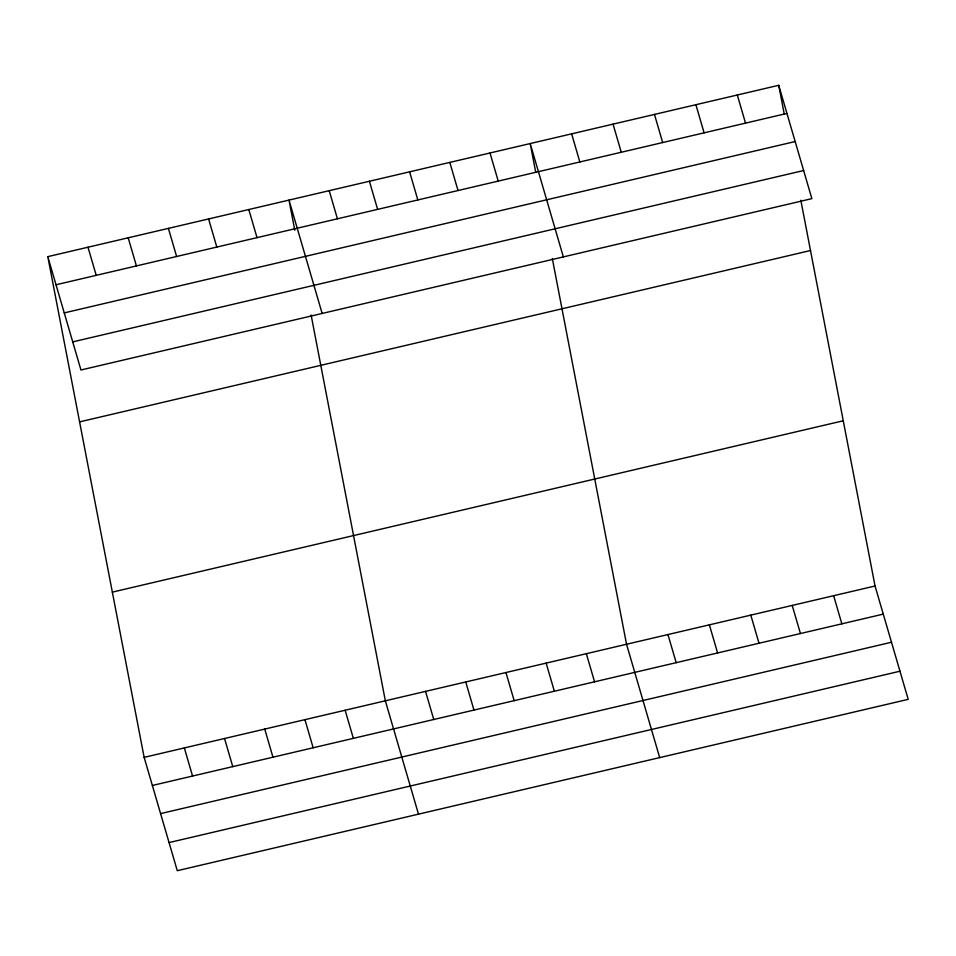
<?xml version="1.0" encoding="UTF-8"?>
<svg xmlns="http://www.w3.org/2000/svg" width="956" height="956" viewBox="0 0 956 956"><rect width="100%" height="100%" fill="white"/><g stroke="black" fill="none" stroke-linecap="round" stroke-linejoin="round"><path stroke-width="1.43" d="M47.8 256.65L778.722 85.299L811.859 198.645L80.949 369.996L47.8 256.65L144.141 757.355L177.278 870.701L908.2 699.35L875.051 586.004L800.829 200.234M56.022 284.769L786.943 113.417M64.243 312.899L795.165 141.548M72.728 341.878L803.638 170.526M79.587 421.883L810.509 250.532M112.342 592.123L843.264 420.771M144.141 757.355L875.051 586.004M152.363 785.473L883.272 614.122M160.584 813.604L891.506 642.253M169.057 842.583L899.978 671.22M737.303 95.003L745.525 123.133M695.884 104.718L704.106 132.836M833.632 595.707L841.854 623.838M654.466 114.421L662.687 142.552M792.213 605.423L800.435 633.541M613.047 124.137L621.269 152.255M750.795 615.126L759.016 643.257M571.628 133.84L579.85 161.97M709.376 624.842L717.598 652.96M563.347 256.901L530.21 143.555L535.73 172.295M667.957 634.545L676.179 662.675M490.01 152.984L498.231 181.102M659.688 757.606L626.538 644.26L552.317 258.502M449.81 162.401L458.032 190.531M586.339 653.689L594.56 681.807M409.61 171.829L417.832 199.959M546.139 663.106L554.361 691.236M369.398 181.258L377.632 209.376M505.939 672.534L514.161 700.652M329.199 190.674L337.432 218.805M465.739 681.963L473.961 710.081M322.148 313.449L288.999 200.103L294.807 230.276M425.54 691.379L433.761 719.51M248.799 209.531L257.021 237.65M418.489 814.154L385.34 700.808L311.118 315.05M208.599 218.948L216.821 247.078M345.14 710.236L353.361 738.355M168.399 228.376L176.621 256.495M304.94 719.653L313.162 747.783M128.2 237.805L136.421 265.923M264.74 729.081L272.962 757.2M88 247.222L96.221 275.352M224.541 738.51L232.762 766.628M184.341 747.927L192.562 776.057M778.722 85.299L784.243 114.027"/></g></svg>
